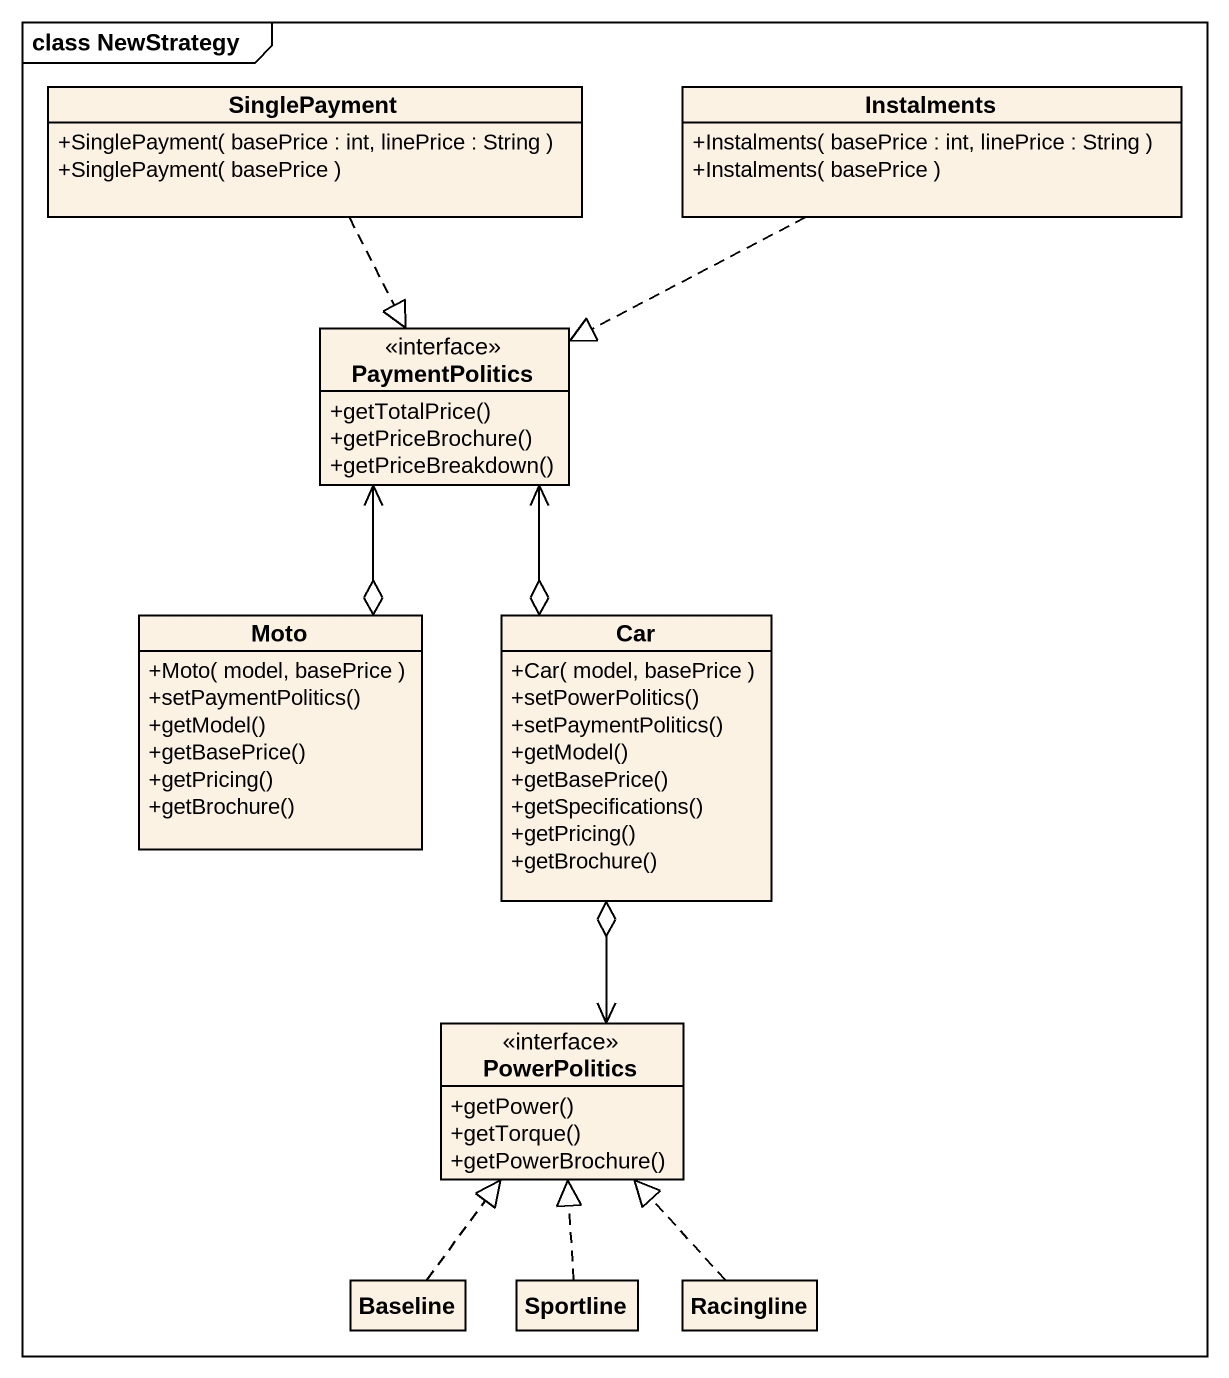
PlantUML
@startuml
mainframe class NewStrategy
hide circle
hide empty members
skinparam classAttributeIconSize 0
class SinglePayment {
  +SinglePayment( basePrice : int, linePrice : String )
  +SinglePayment( basePrice )
}
class Instalments {
  +Instalments( basePrice : int, linePrice : String )
  +Instalments( basePrice )
}
interface PaymentPolitics {
  +getTotalPrice()
  +getPriceBrochure()
  +getPriceBreakdown()
}
class Moto {
  +Moto( model, basePrice )
  +setPaymentPolitics()
  +getModel()
  +getBasePrice()
  +getPricing()
  +getBrochure()
}
class Car {
  +Car( model, basePrice )
  +setPowerPolitics()
  +setPaymentPolitics()
  +getModel()
  +getBasePrice()
  +getSpecifications()
  +getPricing()
  +getBrochure()
}
interface PowerPolitics {
  +getPower()
  +getTorque()
  +getPowerBrochure()
}
class Baseline
class Sportline
class Racingline
SinglePayment ..|> PaymentPolitics
Instalments .left.|> PaymentPolitics
Moto o-up-> PaymentPolitics
Car o-up-> PaymentPolitics
Car o--> PowerPolitics
Baseline .up.|> PowerPolitics
Sportline .up.|> PowerPolitics
Racingline .up.|> PowerPolitics
@enduml
